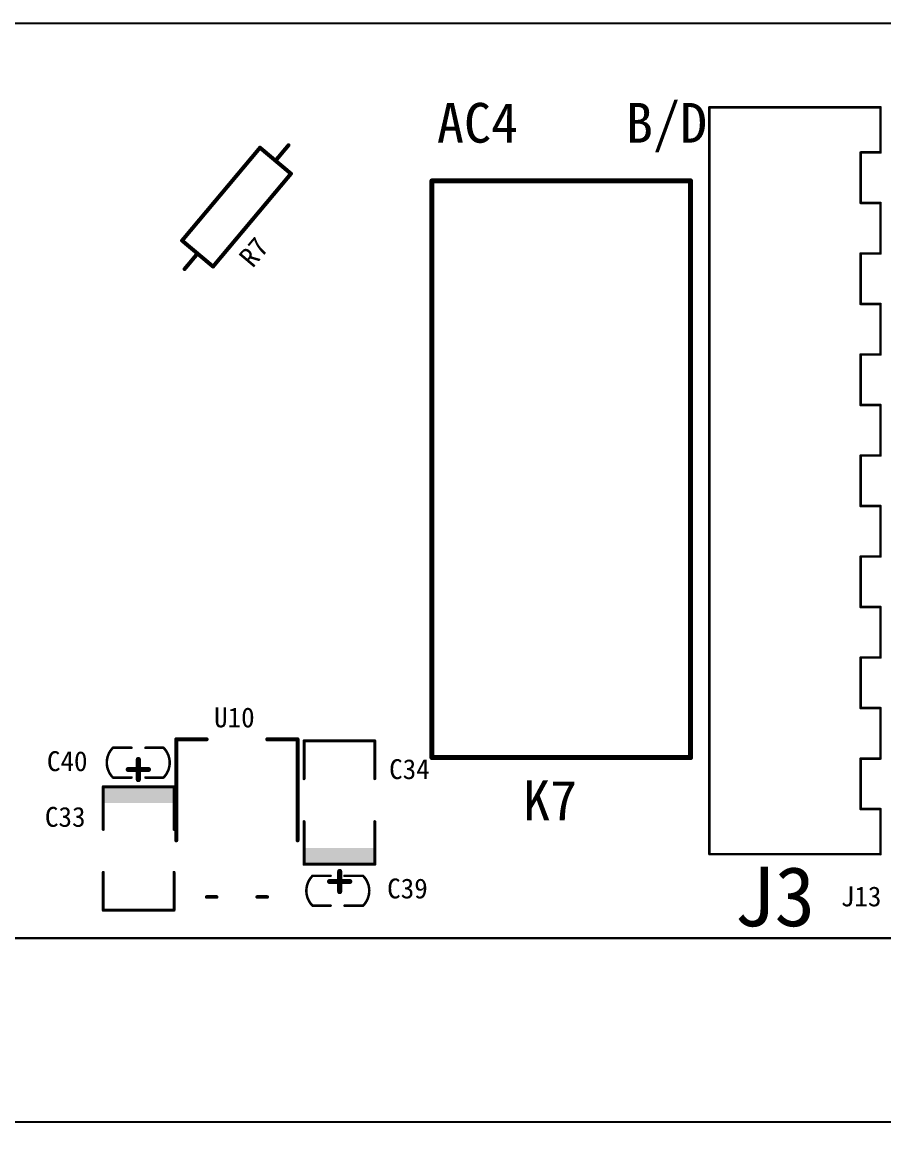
# Model space of a CAD drawing. Extents: x 780 to 1278, y 406 to 602.
# Drawn here: x 1077.2 to 1120.5, y 452.1 to 508.4 of the extents above; entities that cross this region are included whole.
import ezdxf

# ---------------------------------------------------------------- set-up
doc = ezdxf.new("R2010")
doc.units = 0
doc.header["$MEASUREMENT"] = 0
doc.layers.get('0').update_dxf_attribs({"linetype": 'CONTINUOUS'})
doc.layers.get('Defpoints').update_dxf_attribs({"linetype": 'CONTINUOUS'})
doc.layers.add('BOTTOMOVERLAY', color=7, linetype='CONTINUOUS')
doc.layers.add('KEEPOUTLAYER', color=6, linetype='CONTINUOUS')
doc.styles.get("Standard").update_dxf_attribs({"font": ''})
doc.styles.get('Standard').set_extended_font_data('SimSun')
doc.dimstyles.get("Standard").update_dxf_attribs({"dimtxt": 0.18, "dimasz": 0.18, "dimexe": 0.18, "dimexo": 0.0625, "dimgap": 0.09, "dimtad": 0, "dimtih": 1, "dimtoh": 1, "dimdec": 4, "dimzin": 0, "dimdsep": 46, "dimtxsty": 'Standard', "dimcen": 0.09, "dimadec": 0, "dimazin": 0, "dimtfac": 1, "dimtdec": 4, "dimtofl": 0, "dimtmove": 0, "dimatfit": 0, "dimfxl": 1, "dimtolj": 1, "dimtzin": 0, "dimarcsym": 0})

# ---------------------------------------------------------------- blocks, each defined once
blk = doc.blocks.new('AXIAL_0_4_____2_B_4')
at = {"layer": 'BOTTOMOVERLAY', "const_width": 0.2}
for points in [[(-3.048, -1.016), (-3.048, 1.016)], [(-3.048, 1.016), (3.048, 1.016)], [(3.048, -1.016), (3.048, 1.016)], [(-4.064, 0), (-3.048, 0)], [(3.048, 0), (4.064, 0)], [(-3.048, -1.016), (3.048, -1.016)]]:
    blk.add_lwpolyline(points, dxfattribs=at)
at = {"layer": 'BOTTOMOVERLAY', "const_width": 0.1}
for points in [[(-3.098, 1.016, 1), (-2.998, 1.016, 1)], [(-3.098, 1.016, 1), (-2.998, 1.016, 1)], [(2.998, 1.016, 1), (3.098, 1.016, 1)], [(2.998, 1.016, 1), (3.098, 1.016, 1)], [(-4.114, 0, 1), (-4.014, 0, 1)], [(-3.098, 0, 1), (-2.998, 0, 1)], [(2.998, 0, 1), (3.098, 0, 1)], [(4.014, 0, 1), (4.114, 0, 1)], [(-3.098, -1.016, 1), (-2.998, -1.016, 1)], [(-3.098, -1.016, 1), (-2.998, -1.016, 1)], [(2.998, -1.016, 1), (3.098, -1.016, 1)], [(2.998, -1.016, 1), (3.098, -1.016, 1)]]:
    blk.add_lwpolyline(points, format="xyb", close=True, dxfattribs=at)
blk = doc.blocks.new('___4_B_8')
at = {"layer": 'BOTTOMOVERLAY', "const_width": 0.25}
for points in [[(-6.5, 14.55), (-6.5, -14.45)], [(6.5, 14.55), (-6.5, 14.55)], [(6.5, 14.55), (6.5, -14.45)], [(6.5, -14.45), (-6.5, -14.45)]]:
    blk.add_lwpolyline(points, dxfattribs=at)
at = {"layer": 'BOTTOMOVERLAY', "const_width": 0.125}
for points in [[(-6.562, 14.55, 1), (-6.438, 14.55, 1)], [(-6.562, 14.55, 1), (-6.438, 14.55, 1)], [(6.438, 14.55, 1), (6.562, 14.55, 1)], [(6.438, 14.55, 1), (6.562, 14.55, 1)], [(-6.562, -14.45, 1), (-6.438, -14.45, 1)], [(-6.562, -14.45, 1), (-6.438, -14.45, 1)], [(6.438, -14.45, 1), (6.562, -14.45, 1)], [(6.438, -14.45, 1), (6.562, -14.45, 1)]]:
    blk.add_lwpolyline(points, format="xyb", close=True, dxfattribs=at)
blk = doc.blocks.new('CAP_1206_B_58')
at = {"layer": 'BOTTOMOVERLAY'}
for points, const_width in [([(-2.984, 1.778), (-2.984, -1.778)], 0.15), ([(-2.984, 1.778), (-1.079, 1.778)], 0.15), ([(1.079, 1.778), (3.226, 1.778)], 0.15), ([(3.226, 1.778), (3.226, -1.778)], 0.15), ([(4.09, 0.493), (4.09, -0.523)], 0.254), ([(4.598, -0.015), (3.582, -0.015)], 0.254), ([(-2.984, -1.778), (-1.079, -1.778)], 0.15), ([(1.079, -1.778), (3.226, -1.778)], 0.15)]:
    blk.add_lwpolyline(points, dxfattribs=dict(at, const_width=const_width))
for points, const_width in [([(-3.022, 1.778, 1), (-2.947, 1.778, 1)], 0.075), ([(-3.022, 1.778, 1), (-2.947, 1.778, 1)], 0.075), ([(-1.117, 1.778, 1), (-1.042, 1.778, 1)], 0.075), ([(1.042, 1.778, 1), (1.117, 1.778, 1)], 0.075), ([(3.189, 1.778, 1), (3.264, 1.778, 1)], 0.075), ([(3.189, 1.778, 1), (3.264, 1.778, 1)], 0.075), ([(4.027, 0.493, 1), (4.154, 0.493, 1)], 0.127), ([(3.519, -0.015, 1), (3.646, -0.015, 1)], 0.127), ([(4.535, -0.015, 1), (4.662, -0.015, 1)], 0.127), ([(4.027, -0.523, 1), (4.154, -0.523, 1)], 0.127), ([(-3.022, -1.778, 1), (-2.947, -1.778, 1)], 0.075), ([(-3.022, -1.778, 1), (-2.947, -1.778, 1)], 0.075), ([(-1.117, -1.778, 1), (-1.042, -1.778, 1)], 0.075), ([(1.042, -1.778, 1), (1.117, -1.778, 1)], 0.075), ([(3.189, -1.778, 1), (3.264, -1.778, 1)], 0.075), ([(3.189, -1.778, 1), (3.264, -1.778, 1)], 0.075)]:
    blk.add_lwpolyline(points, format="xyb", close=True, dxfattribs=dict(at, const_width=const_width))
blk.add_solid([(2.406, -1.777), (3.244, -1.777), (2.406, 1.737), (3.244, 1.737)], dxfattribs=at)
blk = doc.blocks.new('CAP_1206_B_59')
at = {"layer": 'BOTTOMOVERLAY'}
for points, const_width in [([(-2.984, -1.778), (-2.984, 1.778)], 0.15), ([(-1.079, 1.778), (-2.984, 1.778)], 0.15), ([(3.226, 1.778), (1.079, 1.778)], 0.15), ([(3.226, -1.778), (3.226, 1.778)], 0.15), ([(4.09, -0.523), (4.09, 0.493)], 0.254), ([(3.582, -0.015), (4.598, -0.015)], 0.254), ([(-1.079, -1.778), (-2.984, -1.778)], 0.15), ([(3.226, -1.778), (1.079, -1.778)], 0.15)]:
    blk.add_lwpolyline(points, dxfattribs=dict(at, const_width=const_width))
for points, const_width in [([(-3.022, 1.778, 1), (-2.947, 1.778, 1)], 0.075), ([(-3.022, 1.778, 1), (-2.947, 1.778, 1)], 0.075), ([(-1.117, 1.778, 1), (-1.042, 1.778, 1)], 0.075), ([(1.042, 1.778, 1), (1.117, 1.778, 1)], 0.075), ([(3.189, 1.778, 1), (3.264, 1.778, 1)], 0.075), ([(3.189, 1.778, 1), (3.264, 1.778, 1)], 0.075), ([(4.027, 0.493, 1), (4.154, 0.493, 1)], 0.127), ([(3.519, -0.015, 1), (3.646, -0.015, 1)], 0.127), ([(4.535, -0.015, 1), (4.662, -0.015, 1)], 0.127), ([(4.027, -0.523, 1), (4.154, -0.523, 1)], 0.127), ([(-3.022, -1.778, 1), (-2.947, -1.778, 1)], 0.075), ([(-3.022, -1.778, 1), (-2.947, -1.778, 1)], 0.075), ([(-1.117, -1.778, 1), (-1.042, -1.778, 1)], 0.075), ([(1.042, -1.778, 1), (1.117, -1.778, 1)], 0.075), ([(3.189, -1.778, 1), (3.264, -1.778, 1)], 0.075), ([(3.189, -1.778, 1), (3.264, -1.778, 1)], 0.075)]:
    blk.add_lwpolyline(points, format="xyb", close=True, dxfattribs=dict(at, const_width=const_width))
blk.add_solid([(2.407, -1.777), (3.246, -1.777), (2.407, 1.738), (3.246, 1.738)], dxfattribs=at)
blk = doc.blocks.new('0603C_B_62')
at = {"layer": 'BOTTOMOVERLAY', "const_width": 0.127}
for points in [[(-1.27, -0.734, -0.414213), (-1.27, 0.766)], [(1.27, 0.766, -0.414213), (1.27, -0.734)]]:
    blk.add_lwpolyline(points, format="xyb", dxfattribs=at)
for points in [[(-1.27, 0.766), (-0.363, 0.766)], [(0.337, 0.766), (1.27, 0.766)], [(-1.27, -0.734), (-0.363, -0.734)], [(0.337, -0.734), (1.27, -0.734)]]:
    blk.add_lwpolyline(points, dxfattribs=at)
at = {"layer": 'BOTTOMOVERLAY', "const_width": 0.0635}
for points in [[(-1.302, 0.766, 1), (-1.238, 0.766, 1)], [(-1.302, 0.766, 1), (-1.238, 0.766, 1)], [(-0.394, 0.766, 1), (-0.331, 0.766, 1)], [(0.306, 0.766, 1), (0.369, 0.766, 1)], [(1.238, 0.766, 1), (1.302, 0.766, 1)], [(1.238, 0.766, 1), (1.302, 0.766, 1)], [(-1.302, -0.734, 1), (-1.238, -0.734, 1)], [(-1.302, -0.734, 1), (-1.238, -0.734, 1)], [(-0.394, -0.734, 1), (-0.331, -0.734, 1)], [(0.306, -0.734, 1), (0.369, -0.734, 1)], [(1.238, -0.734, 1), (1.302, -0.734, 1)], [(1.238, -0.734, 1), (1.302, -0.734, 1)]]:
    blk.add_lwpolyline(points, format="xyb", close=True, dxfattribs=at)
blk = doc.blocks.new('0603C_B_63')
at = {"layer": 'BOTTOMOVERLAY', "const_width": 0.127}
for points in [[(-1.27, -0.734, -0.414213), (-1.27, 0.766)], [(1.27, 0.766, -0.414213), (1.27, -0.734)]]:
    blk.add_lwpolyline(points, format="xyb", dxfattribs=at)
for points in [[(-0.363, 0.766), (-1.27, 0.766)], [(1.27, 0.766), (0.337, 0.766)], [(-0.363, -0.734), (-1.27, -0.734)], [(1.27, -0.734), (0.337, -0.734)]]:
    blk.add_lwpolyline(points, dxfattribs=at)
at = {"layer": 'BOTTOMOVERLAY', "const_width": 0.0635}
for points in [[(-1.302, 0.766, 1), (-1.238, 0.766, 1)], [(-1.302, 0.766, 1), (-1.238, 0.766, 1)], [(-0.394, 0.766, 1), (-0.331, 0.766, 1)], [(0.306, 0.766, 1), (0.369, 0.766, 1)], [(1.238, 0.766, 1), (1.302, 0.766, 1)], [(1.238, 0.766, 1), (1.302, 0.766, 1)], [(-1.302, -0.734, 1), (-1.238, -0.734, 1)], [(-1.302, -0.734, 1), (-1.238, -0.734, 1)], [(-0.394, -0.734, 1), (-0.331, -0.734, 1)], [(0.306, -0.734, 1), (0.369, -0.734, 1)], [(1.238, -0.734, 1), (1.302, -0.734, 1)], [(1.238, -0.734, 1), (1.302, -0.734, 1)]]:
    blk.add_lwpolyline(points, format="xyb", close=True, dxfattribs=at)
blk = doc.blocks.new('SOT_223_B_189')
at = {"layer": 'BOTTOMOVERLAY'}
for points, const_width in [([(-0.521, 3.048), (4.559, 3.048)], 0.2), ([(4.559, 3.048), (4.559, 1.524)], 0.2), ([(-3.365, 1.524), (-3.365, 1.016)], 0.178), ([(-3.365, -1.016), (-3.365, -1.524)], 0.178), ([(4.559, -1.524), (4.559, -3.048)], 0.2), ([(-0.521, -3.048), (4.559, -3.048)], 0.2)]:
    blk.add_lwpolyline(points, dxfattribs=dict(at, const_width=const_width))
for points, const_width in [([(-0.571, 3.048, 1), (-0.471, 3.048, 1)], 0.1), ([(4.509, 3.048, 1), (4.609, 3.048, 1)], 0.1), ([(4.509, 3.048, 1), (4.609, 3.048, 1)], 0.1), ([(-3.41, 1.524, 1), (-3.321, 1.524, 1)], 0.0889), ([(4.509, 1.524, 1), (4.609, 1.524, 1)], 0.1), ([(-3.41, 1.016, 1), (-3.321, 1.016, 1)], 0.0889), ([(-3.41, -1.016, 1), (-3.321, -1.016, 1)], 0.0889), ([(-3.41, -1.524, 1), (-3.321, -1.524, 1)], 0.0889), ([(4.509, -1.524, 1), (4.609, -1.524, 1)], 0.1), ([(-0.571, -3.048, 1), (-0.471, -3.048, 1)], 0.1), ([(4.509, -3.048, 1), (4.609, -3.048, 1)], 0.1), ([(4.509, -3.048, 1), (4.609, -3.048, 1)], 0.1)]:
    blk.add_lwpolyline(points, format="xyb", close=True, dxfattribs=dict(at, const_width=const_width))
blk = doc.blocks.new('7P_5_08_B_200')
at = {"layer": 'BOTTOMOVERLAY', "const_width": 0.127}
for points in [[(18.78, 3.8), (-18.78, 3.8)], [(-18.78, 1), (-18.78, 3.8)], [(18.78, -1), (18.78, 3.8)], [(-18.78, -4.8), (-18.78, 1)], [(18.78, -4.8), (18.78, -1)], [(-16.51, -4.8), (-16.51, -3.8)], [(-16.51, -4.8), (-16.51, -3.8)], [(-13.97, -3.8), (-16.51, -3.8)], [(-13.97, -4.8), (-13.97, -3.8)], [(-8.89, -3.8), (-11.43, -3.8)], [(-11.43, -4.8), (-11.43, -3.8)], [(-8.89, -4.8), (-8.89, -3.8)], [(-3.81, -3.8), (-6.35, -3.8)], [(-6.35, -4.8), (-6.35, -3.8)], [(-3.81, -4.8), (-3.81, -3.8)], [(1.27, -3.8), (-1.27, -3.8)], [(-1.27, -4.8), (-1.27, -3.8)], [(1.27, -4.8), (1.27, -3.8)], [(3.81, -4.8), (3.81, -3.8)], [(6.35, -3.8), (3.81, -3.8)], [(6.35, -4.8), (6.35, -3.8)], [(8.89, -4.8), (8.89, -3.8)], [(11.43, -3.8), (8.89, -3.8)], [(11.43, -4.8), (11.43, -3.8)], [(13.97, -4.8), (13.97, -3.8)], [(16.51, -3.8), (13.97, -3.8)], [(16.51, -4.8), (16.51, -3.8)], [(-16.51, -4.8), (-18.78, -4.8)], [(-11.43, -4.8), (-13.97, -4.8)], [(-6.35, -4.8), (-8.89, -4.8)], [(-1.27, -4.8), (-3.81, -4.8)], [(3.81, -4.8), (1.27, -4.8)], [(8.89, -4.8), (6.35, -4.8)], [(13.97, -4.8), (11.43, -4.8)], [(18.78, -4.8), (16.51, -4.8)]]:
    blk.add_lwpolyline(points, dxfattribs=at)
at = {"layer": 'BOTTOMOVERLAY', "const_width": 0.0635}
for points in [[(-18.812, 3.8, 1), (-18.748, 3.8, 1)], [(-18.812, 3.8, 1), (-18.748, 3.8, 1)], [(18.748, 3.8, 1), (18.812, 3.8, 1)], [(18.748, 3.8, 1), (18.812, 3.8, 1)], [(-18.812, 1, 1), (-18.748, 1, 1)], [(-18.812, 1, 1), (-18.748, 1, 1)], [(18.748, -1, 1), (18.812, -1, 1)], [(18.748, -1, 1), (18.812, -1, 1)], [(-16.542, -3.8, 1), (-16.478, -3.8, 1)], [(-16.542, -3.8, 1), (-16.478, -3.8, 1)], [(-16.542, -3.8, 1), (-16.478, -3.8, 1)], [(-14.002, -3.8, 1), (-13.938, -3.8, 1)], [(-14.002, -3.8, 1), (-13.938, -3.8, 1)], [(-11.462, -3.8, 1), (-11.398, -3.8, 1)], [(-11.462, -3.8, 1), (-11.398, -3.8, 1)], [(-8.922, -3.8, 1), (-8.858, -3.8, 1)], [(-8.922, -3.8, 1), (-8.858, -3.8, 1)], [(-6.382, -3.8, 1), (-6.318, -3.8, 1)], [(-6.382, -3.8, 1), (-6.318, -3.8, 1)], [(-3.842, -3.8, 1), (-3.778, -3.8, 1)], [(-3.842, -3.8, 1), (-3.778, -3.8, 1)], [(-1.302, -3.8, 1), (-1.238, -3.8, 1)], [(-1.302, -3.8, 1), (-1.238, -3.8, 1)], [(1.238, -3.8, 1), (1.302, -3.8, 1)], [(1.238, -3.8, 1), (1.302, -3.8, 1)], [(3.778, -3.8, 1), (3.842, -3.8, 1)], [(3.778, -3.8, 1), (3.842, -3.8, 1)], [(6.318, -3.8, 1), (6.382, -3.8, 1)], [(6.318, -3.8, 1), (6.382, -3.8, 1)], [(8.858, -3.8, 1), (8.922, -3.8, 1)], [(8.858, -3.8, 1), (8.922, -3.8, 1)], [(11.398, -3.8, 1), (11.462, -3.8, 1)], [(11.398, -3.8, 1), (11.462, -3.8, 1)], [(13.938, -3.8, 1), (14.002, -3.8, 1)], [(13.938, -3.8, 1), (14.002, -3.8, 1)], [(16.478, -3.8, 1), (16.542, -3.8, 1)], [(16.478, -3.8, 1), (16.542, -3.8, 1)], [(-18.812, -4.8, 1), (-18.748, -4.8, 1)], [(-18.812, -4.8, 1), (-18.748, -4.8, 1)], [(-16.542, -4.8, 1), (-16.478, -4.8, 1)], [(-16.542, -4.8, 1), (-16.478, -4.8, 1)], [(-16.542, -4.8, 1), (-16.478, -4.8, 1)], [(-14.002, -4.8, 1), (-13.938, -4.8, 1)], [(-14.002, -4.8, 1), (-13.938, -4.8, 1)], [(-11.462, -4.8, 1), (-11.398, -4.8, 1)], [(-11.462, -4.8, 1), (-11.398, -4.8, 1)], [(-8.922, -4.8, 1), (-8.858, -4.8, 1)], [(-8.922, -4.8, 1), (-8.858, -4.8, 1)], [(-6.382, -4.8, 1), (-6.318, -4.8, 1)], [(-6.382, -4.8, 1), (-6.318, -4.8, 1)], [(-3.842, -4.8, 1), (-3.778, -4.8, 1)], [(-3.842, -4.8, 1), (-3.778, -4.8, 1)], [(-1.302, -4.8, 1), (-1.238, -4.8, 1)], [(-1.302, -4.8, 1), (-1.238, -4.8, 1)], [(1.238, -4.8, 1), (1.302, -4.8, 1)], [(1.238, -4.8, 1), (1.302, -4.8, 1)], [(3.778, -4.8, 1), (3.842, -4.8, 1)], [(3.778, -4.8, 1), (3.842, -4.8, 1)], [(6.318, -4.8, 1), (6.382, -4.8, 1)], [(6.318, -4.8, 1), (6.382, -4.8, 1)], [(8.858, -4.8, 1), (8.922, -4.8, 1)], [(8.858, -4.8, 1), (8.922, -4.8, 1)], [(11.398, -4.8, 1), (11.462, -4.8, 1)], [(11.398, -4.8, 1), (11.462, -4.8, 1)], [(13.938, -4.8, 1), (14.002, -4.8, 1)], [(13.938, -4.8, 1), (14.002, -4.8, 1)], [(16.478, -4.8, 1), (16.542, -4.8, 1)], [(16.478, -4.8, 1), (16.542, -4.8, 1)], [(18.748, -4.8, 1), (18.812, -4.8, 1)], [(18.748, -4.8, 1), (18.812, -4.8, 1)]]:
    blk.add_lwpolyline(points, format="xyb", close=True, dxfattribs=at)
blk = doc.blocks.new('_Open90')
at = {"color": 0, "linetype": 'ByBlock', "lineweight": -2}
for p, q in [((0, 0), (-1, 0)), ((-0.5, 0.5), (0, 0)), ((0, 0), (-0.5, -0.5))]:
    blk.add_line(p, q, dxfattribs=at)
blk = doc.blocks.new('*D1082')
at = {"color": 0, "linetype": 'Continuous', "lineweight": -2}
for p, q in [((831.139, 462.239), (831.139, 452.947)), ((1166.07, 462.312), (1166.07, 452.947))]:
    blk.add_line(p, q, dxfattribs=at)
at = {"color": 6, "linetype": 'Continuous', "lineweight": -2}
for p, q in [((831.319, 453.127), (996.134, 453.127)), ((1165.89, 453.127), (1001.075, 453.127))]:
    blk.add_line(p, q, dxfattribs=at)
at = {"layer": 'Defpoints', "color": 0, "linetype": 'Continuous'}
for p in [(831.139, 462.302), (1166.07, 462.375), (1166.07, 453.127)]:
    blk.add_point(p, dxfattribs=at)
at = {"color": 6, "linetype": 'Continuous', "lineweight": -2, "xscale": 0.18, "yscale": 0.18, "zscale": 0.18, "rotation": 180}
blk.add_blockref('_Open90', (831.139, 453.127), dxfattribs=at)
at = {"color": 6, "linetype": 'Continuous', "lineweight": -2, "xscale": 0.18, "yscale": 0.18, "zscale": 0.18}
blk.add_blockref('_Open90', (1166.07, 453.127), dxfattribs=at)
at = {"color": 6, "linetype": 'Continuous', "insert": (998.605, 453.127), "char_height": 1.5, "attachment_point": 5}
blk.add_mtext('\\A1;335', dxfattribs=at)

msp = doc.modelspace()

# ---------------------------------------------------------------- linework, layer by layer
at = {"layer": 'KEEPOUTLAYER'}
for points, const_width in [([(1166.047, 508.372), (831.047, 508.372)], 0.1), ([(1166.047, 462.372), (831.047, 462.372)], 0.127)]:
    msp.add_lwpolyline(points, dxfattribs=dict(at, const_width=const_width))

# ---------------------------------------------------------------- block references
at = {"xscale": -1}
for name, p, rotation in [('7P_5_08_B_200', (1115.544, 485.373), 90), ('AXIAL_0_4_____2_B_4', (1087.977, 499.132), 49.99999999999742), ('___4_B_8', (1104.297, 486.002), 180), ('SOT_223_B_189', (1087.997, 467.812), 270), ('CAP_1206_B_59', (1093.147, 469.312), 90), ('CAP_1206_B_58', (1083.057, 466.762), 270), ('0603C_B_62', (1093.067, 464.772), 180)]:
    msp.add_blockref(name, p, dxfattribs=dict(at, rotation=rotation))
msp.add_blockref('0603C_B_63', (1083.037, 471.182), dxfattribs=at)

# ---------------------------------------------------------------- texts
at = {"layer": 'BOTTOMOVERLAY'}
for s, height, p in [('AC4', 2, (1098.047, 502.372)), ('B/D', 2, (1107.547, 502.372)), ('U10', 1, (1086.847, 472.972)), ('C40', 1, (1078.447, 470.772)), ('C34', 1, (1095.647, 470.372)), ('K7', 2, (1102.377, 468.302)), ('C33', 1, (1078.347, 467.972)), ('J3', 3, (1112.977, 462.972)), ('C39', 1, (1095.547, 464.372)), ('J13', 1, (1118.347, 463.972))]:
    msp.add_text(s, height=height, dxfattribs=at).set_placement(p)
msp.add_text('R7', height=1, rotation=50, dxfattribs=at).set_placement((1088.787, 496.032))

# ---------------------------------------------------------------- dimensions: what is measured, and where the dimension line sits
at = {"linetype": 'Continuous'}
dim = msp.add_linear_dim(base=(1166.07, 453.127), p1=(831.139, 462.302), p2=(1166.07, 462.375), dimstyle='Standard', override={"dimtxt": 1.5, "dimgap": 1, "dimdec": 0, "dimblk1": 'Open90', "dimblk2": 'Open90', "dimsah": 1, "dimclrd": 6, "dimclrt": 6, "dimatfit": 3}, dxfattribs=at)
dim.commit()
dim.dimension.update_dxf_attribs({"geometry": '*D1082', "text_midpoint": (998.605, 453.127)})

doc.saveas('drawing.dxf')
